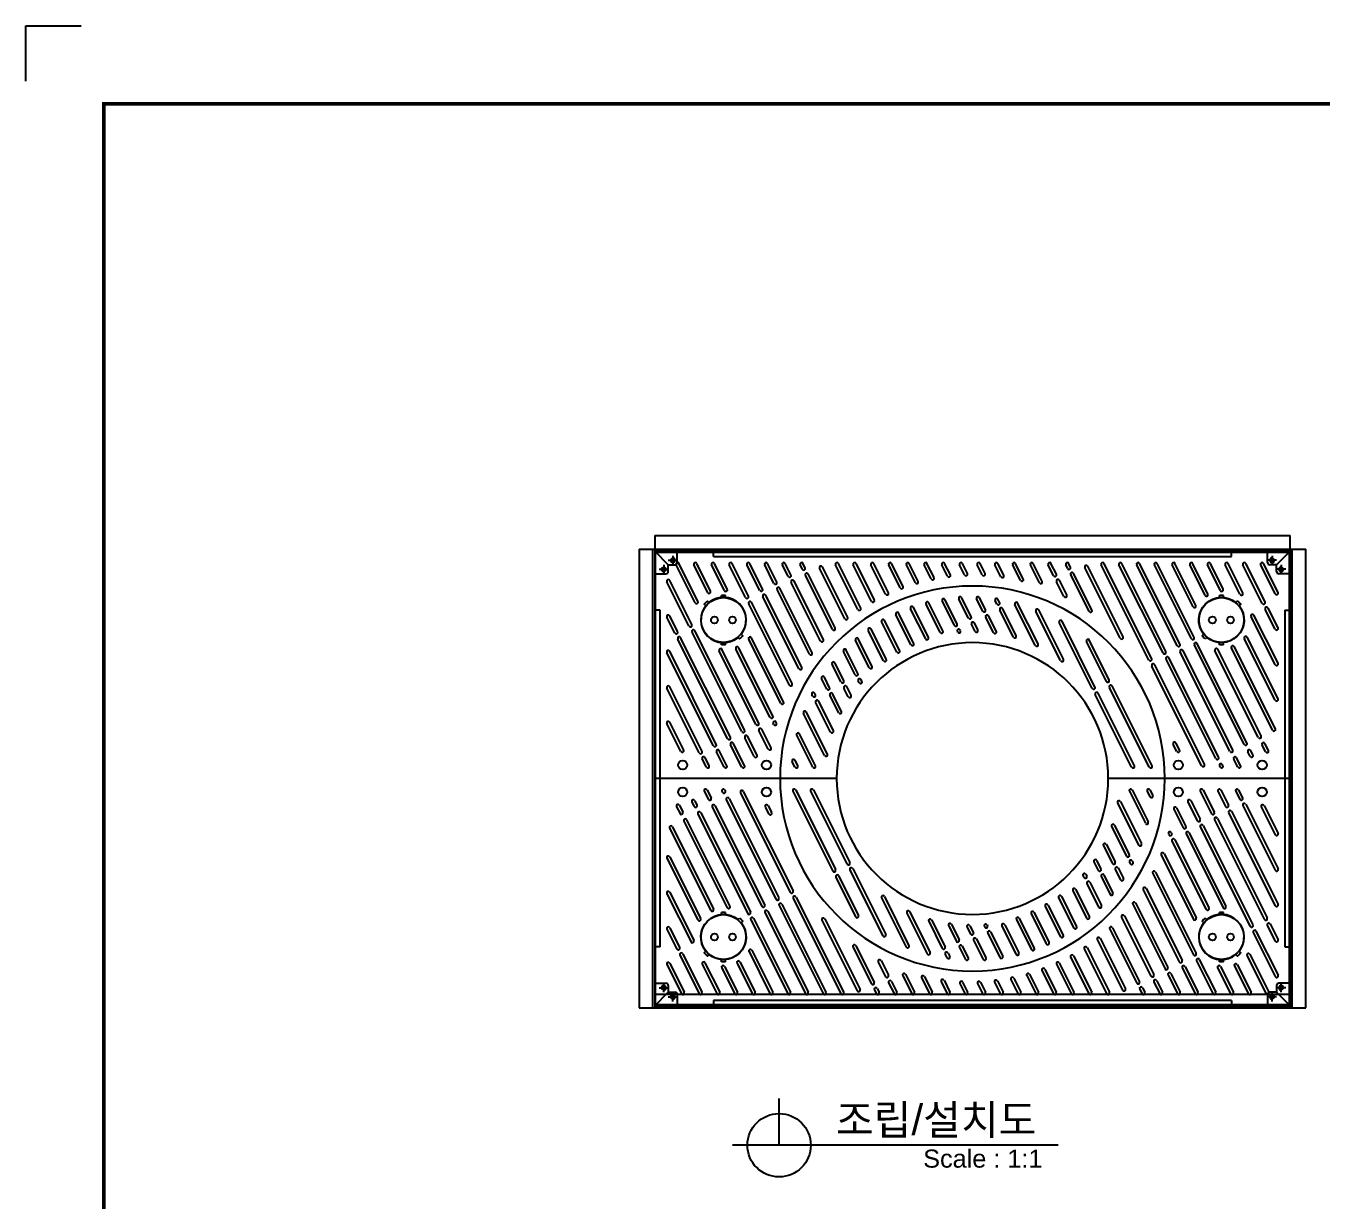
# Model space of a CAD drawing. Header units: millimetres. Extents: x 28463 to 35694, y -43327 to -38213.
# Drawn here: x 28463 to 31324, y -40806 to -38213 of the extents above; entities that cross this region are included whole.
import ezdxf
from ezdxf.enums import TextEntityAlignment as Align

# ---------------------------------------------------------------- set-up
doc = ezdxf.new("R2010")
doc.units = ezdxf.units.MM
for name, color, linetype in [('LAYOUT', 7, 'Continuous'), ('TEXT', 7, 'Continuous'), ('압연강', 40, 'Continuous')]:
    doc.layers.add(name, color=color, linetype=linetype)
doc.styles.get("Standard").update_dxf_attribs({"font": 'arial.ttf'})

# ---------------------------------------------------------------- blocks, each defined once
blk = doc.blocks.new('A$C2E731E15')
at = {"color": 1}
for p, q in [((-10, 0), (10, 0)), ((0, -10), (0, 10))]:
    blk.add_line(p, q, dxfattribs=at)
blk.add_circle((0, 0), 4.5)
at = {"color": 4}
blk.add_arc((0, 0), 5, 270, 180, dxfattribs=at)

msp = doc.modelspace()

# ---------------------------------------------------------------- linework, layer by layer
for p, q in [((28462.9, -38213.2), (28584.7, -38213.2)), ((28462.9, -38334.9), (28462.9, -38213.2)), ((29851.9, -39338.5), (29851.9, -40381.5)), ((29851.9, -39338.5), (31255.9, -39338.5)), ((31255.9, -40381.5), (31255.9, -39338.5)), ((29817.4, -39368.5), (29817.4, -40381.5)), ((29817.4, -39368.5), (31290.4, -39368.5)), ((29847.4, -39368.5), (29847.4, -40381.5)), ((31260.4, -40381.5), (31260.4, -39368.5)), ((31290.4, -40381.5), (31290.4, -39368.5)), ((29851.9, -39373), (31255.9, -39373)), ((29851.9, -39373), (29881.9, -39403)), ((29853.9, -39875), (29853.9, -39375)), ((29853.9, -39375), (31253.9, -39375)), ((29901.9, -39398), (29901.9, -39373)), ((29981.9, -39385), (29981.9, -39373)), ((29981.9, -39385), (31125.9, -39385)), ((31125.9, -39385), (31125.9, -39373)), ((31205.9, -39398), (31205.9, -39373)), ((31255.9, -39373), (31225.9, -39403)), ((31253.9, -39375), (31253.9, -39875)), ((29851.9, -39423), (29876.9, -39423)), ((29881.9, -39418), (29881.9, -39403)), ((29881.9, -39403), (29896.9, -39403)), ((31225.9, -39403), (31210.9, -39403)), ((31225.9, -39418), (31225.9, -39403)), ((31255.9, -39423), (31230.9, -39423)), ((30008.4, -39470.5), (29999.4, -39470.5)), ((29999.4, -39475.7), (29999.4, -39470.5)), ((30008.4, -39475.7), (30008.4, -39470.5)), ((31108.4, -39470.5), (31099.4, -39470.5)), ((31099.4, -39475.7), (31099.4, -39470.5)), ((31108.4, -39475.7), (31108.4, -39470.5)), ((29863.9, -39503), (29851.9, -39503)), ((29863.9, -40247), (29863.9, -39503)), ((31243.9, -39503), (31243.9, -40247)), ((31243.9, -39503), (31255.9, -39503)), ((29999.4, -39579.5), (29999.4, -39574.3)), ((30008.4, -39579.5), (29999.4, -39579.5)), ((30008.4, -39579.5), (30008.4, -39574.3)), ((31099.4, -39579.5), (31099.4, -39574.3)), ((31108.4, -39579.5), (31099.4, -39579.5)), ((31108.4, -39579.5), (31108.4, -39574.3)), ((30253.9, -39875), (29853.9, -39875)), ((29853.9, -40375), (29853.9, -39875)), ((31253.9, -39875), (30853.9, -39875)), ((31253.9, -39875), (31253.9, -40375)), ((30008.4, -40170.5), (29999.4, -40170.5)), ((29999.4, -40175.7), (29999.4, -40170.5)), ((30008.4, -40175.7), (30008.4, -40170.5)), ((31108.4, -40170.5), (31099.4, -40170.5)), ((31099.4, -40175.7), (31099.4, -40170.5)), ((31108.4, -40175.7), (31108.4, -40170.5)), ((29863.9, -40247), (29851.9, -40247)), ((31243.9, -40247), (31255.9, -40247)), ((29999.4, -40279.5), (29999.4, -40274.3)), ((30008.4, -40279.5), (29999.4, -40279.5)), ((30008.4, -40279.5), (30008.4, -40274.3)), ((31099.4, -40279.5), (31099.4, -40274.3)), ((31108.4, -40279.5), (31099.4, -40279.5)), ((31108.4, -40279.5), (31108.4, -40274.3)), ((29851.9, -40327), (29876.9, -40327)), ((29881.9, -40332), (29881.9, -40347)), ((31225.9, -40332), (31225.9, -40347)), ((31255.9, -40327), (31230.9, -40327)), ((29851.9, -40377), (29881.9, -40347)), ((29851.9, -40351.5), (31255.9, -40351.5)), ((29881.9, -40347), (29896.9, -40347)), ((29901.9, -40352), (29901.9, -40377)), ((31125.9, -40365), (29981.9, -40365)), ((29981.9, -40365), (29981.9, -40377)), ((31125.9, -40365), (31125.9, -40377)), ((31205.9, -40352), (31205.9, -40377)), ((31225.9, -40347), (31210.9, -40347)), ((31255.9, -40377), (31225.9, -40347)), ((29817.4, -40381.5), (31290.4, -40381.5)), ((29851.9, -40377), (31255.9, -40377)), ((31253.9, -40375), (29853.9, -40375)), ((30126.8, -40684.7), (30126.8, -40581.5)), ((30743.2, -40684.7), (30023.6, -40684.7))]:
    msp.add_line(p, q)
for points in [[(30039.5, -39566.9, 0.045549), (30046.5, -39559.7), (30043, -39556.2, 0.904534), (29971.9, -39486.6), (29968.3, -39483.1, 0.045549), (29961.3, -39490.2), (29964.9, -39493.7, 0.904534), (30036, -39563.4)], [(31068.3, -39566.9, -0.045549), (31061.3, -39559.7), (31064.9, -39556.2, -0.904534), (31136, -39486.6), (31139.5, -39483.1, -0.045549), (31146.5, -39490.2), (31143, -39493.7, -0.904534), (31071.9, -39563.4)], [(30039.5, -40183.1, -0.045549), (30046.5, -40190.2), (30043, -40193.7, -0.904534), (29971.9, -40263.4), (29968.3, -40266.9, -0.045549), (29961.3, -40259.7), (29964.9, -40256.2, -0.904534), (30036, -40186.6)], [(31068.3, -40183.1, 0.045549), (31061.3, -40190.2), (31064.9, -40193.7, 0.904534), (31136, -40263.4), (31139.5, -40266.9, 0.045549), (31146.5, -40259.7), (31143, -40256.2, 0.904534), (31071.9, -40186.6)]]:
    msp.add_lwpolyline(points, format="xyb", close=True)
for centre, radius in [((30003.9, -39525), 49.5), ((31103.9, -39525), 49.5), ((29983.9, -39525), 7.5), ((30023.9, -39525), 7.5), ((31083.9, -39525), 7.5), ((31123.9, -39525), 7.5), ((29913.9, -39845), 10), ((30098.9, -39845), 10), ((31008.9, -39845), 10), ((31193.9, -39845), 10), ((29913.9, -39905), 10), ((30098.9, -39905), 10), ((31008.9, -39905), 10), ((31193.9, -39905), 10), ((30003.9, -40225), 49.5), ((31103.9, -40225), 49.5), ((29983.9, -40225), 7.5), ((30023.9, -40225), 7.5), ((31083.9, -40225), 7.5), ((31123.9, -40225), 7.5), ((30126.8, -40684.7), 70)]:
    msp.add_circle(centre, radius)
for centre, radius, start, end in [((29896.9, -39398), 5, 270, 0), ((31210.9, -39398), 5, 180, 270), ((29876.9, -39418), 5, 270, 0), ((31230.9, -39418), 5, 180, 270), ((30553.9, -39875), 425, 0, 180), ((30553.9, -39875), 300, 0, 180), ((30553.9, -39875), 425, 180, 0), ((30553.9, -39875), 300, 180, 0), ((29876.9, -40332), 5, 0, 90), ((31230.9, -40332), 5, 90, 180), ((29896.9, -40352), 5, 0, 90), ((31210.9, -40352), 5, 90, 180)]:
    msp.add_arc(centre, radius, start, end)
at = {"layer": 'LAYOUT', "const_width": 8.61}
msp.add_lwpolyline([(28635.1, -43154.7), (35522.2, -43154.7), (35522.2, -38385.3), (28635.1, -38385.3)], close=True, dxfattribs=at)
at = {"layer": '압연강'}
for p, q in [((29941.1, -39486.8), (29899.3, -39403.1)), ((29947.4, -39483.7), (29905.5, -39400)), ((29969, -39464.3), (29938.4, -39403.1)), ((29975.3, -39461.2), (29944.7, -39400)), ((30006, -39460), (29977.5, -39403.1)), ((30012.3, -39456.9), (29983.8, -39400)), ((30052.9, -39475.5), (30016.7, -39403.1)), ((30059.1, -39472.4), (30022.9, -39400)), ((30084.2, -39459.9), (30055.8, -39403.1)), ((30090.4, -39456.7), (30062.1, -39400)), ((30115.5, -39444.2), (30094.9, -39403.1)), ((30121.7, -39441.1), (30101.2, -39400)), ((30146.8, -39428.6), (30134.1, -39403.1)), ((30153, -39425.4), (30140.3, -39400)), ((30178.1, -39412.8), (30173.2, -39403.1)), ((30184.3, -39409.7), (30179.5, -39400)), ((30244.4, -39545.6), (30184.8, -39426.3)), ((30250.7, -39542.5), (30191.1, -39423.2)), ((30272, -39522.4), (30216.1, -39410.7)), ((30278.3, -39519.3), (30222.4, -39407.5)), ((30300.8, -39501.9), (30251.5, -39403.1)), ((30307.1, -39498.7), (30257.7, -39400)), ((30330.9, -39483.8), (30290.6, -39403.1)), ((30337.2, -39480.6), (30296.9, -39400)), ((30362.1, -39467.9), (30329.7, -39403.1)), ((30368.4, -39464.8), (30336, -39400)), ((30394.4, -39454.2), (30368.9, -39403.1)), ((30400.7, -39451.1), (30375.1, -39400)), ((30427.9, -39443), (30408, -39403.1)), ((30434.2, -39439.9), (30414.2, -39400)), ((30462.7, -39434.3), (30447.1, -39403.1)), ((30469, -39431.2), (30453.4, -39400)), ((30498.9, -39428.4), (30486.2, -39403.1)), ((30505.1, -39425.2), (30492.5, -39400)), ((30536.5, -39425.3), (30525.4, -39403.1)), ((30542.7, -39422.2), (30531.6, -39400)), ((30575.7, -39425.5), (30564.5, -39403.1)), ((30582, -39422.4), (30570.8, -39400)), ((30616.8, -39429.4), (30603.6, -39403.1)), ((30623, -39426.3), (30609.9, -39400)), ((30660.1, -39437.7), (30642.8, -39403.1)), ((30666.3, -39434.5), (30649, -39400)), ((30701.7, -39442.7), (30681.9, -39403.1)), ((30708, -39439.6), (30688.2, -39400)), ((30733, -39427.1), (30721, -39403.1)), ((30739.3, -39423.9), (30727.3, -39400)), ((30764.3, -39411.4), (30760.2, -39403.1)), ((30770.6, -39408.3), (30766.4, -39400)), ((30811.7, -39506.1), (30771, -39424.8)), ((30817.9, -39503), (30777.3, -39421.7)), ((30880.4, -39565.2), (30802.3, -39409.2)), ((30886.6, -39562.1), (30808.6, -39406)), ((30943.6, -39613.4), (30838.4, -39403.1)), ((30949.8, -39610.3), (30844.7, -39400)), ((30974.9, -39597.7), (30877.6, -39403.1)), ((30981.1, -39594.6), (30883.8, -39400)), ((31006.2, -39582.1), (30916.7, -39403.1)), ((31012.4, -39579), (30922.9, -39400)), ((31037.5, -39566.4), (30955.8, -39403.1)), ((31043.7, -39563.3), (30962.1, -39400)), ((31041.3, -39495.8), (30995, -39403.1)), ((31047.5, -39492.6), (31001.2, -39400)), ((31067.7, -39470.4), (31034.1, -39403.1)), ((31074, -39467.3), (31040.3, -39400)), ((31101.7, -39460), (31073.2, -39403.1)), ((31107.9, -39456.9), (31079.5, -39400)), ((31144.9, -39468.2), (31112.3, -39403.1)), ((31151.2, -39465.1), (31118.6, -39400)), ((31194, -39488.2), (31151.5, -39403.1)), ((31200.3, -39485), (31157.7, -39400)), ((31222.7, -39467.2), (31190.6, -39403.1)), ((31228.9, -39464.1), (31196.9, -39400)), ((29927.6, -39538.1), (29878.9, -39440.7)), ((29933.9, -39535), (29885.2, -39437.5)), ((30199.8, -39597.3), (30128.4, -39454.5)), ((30218.3, -39571.5), (30153.5, -39442)), ((30224.5, -39568.4), (30159.8, -39438.8)), ((30755.9, -39472.9), (30739.7, -39440.5)), ((30762.2, -39469.7), (30746, -39437.3)), ((30170.5, -39632.6), (30090.9, -39473.3)), ((30176.8, -39629.5), (30097.1, -39470.1)), ((30193.6, -39600.4), (30122.2, -39457.6)), ((30513.9, -39536.6), (30486.9, -39482.8)), ((30520.1, -39533.5), (30493.2, -39479.6)), ((30545.2, -39521), (30524.1, -39478.8)), ((30551.4, -39517.8), (30530.4, -39475.7)), ((30576.5, -39505.3), (30563, -39478.4)), ((30582.7, -39502.2), (30569.3, -39475.3)), ((30607.8, -39489.7), (30604, -39482.1)), ((30614, -39486.5), (30610.3, -39479)), ((30149.4, -39668.6), (30059.6, -39488.9)), ((30155.7, -39665.5), (30065.8, -39485.8)), ((30418, -39579.8), (30384.6, -39512.9)), ((30424.3, -39576.6), (30390.9, -39509.7)), ((30450.7, -39566.8), (30417.3, -39500)), ((30457, -39563.7), (30423.5, -39496.8)), ((30482.6, -39552.3), (30451.4, -39489.9)), ((30488.8, -39549.2), (30457.6, -39486.8)), ((30644.4, -39562.8), (30614.5, -39503.1)), ((30650.6, -39559.7), (30620.8, -39500)), ((30692.6, -39581.1), (30647.5, -39490.8)), ((30698.9, -39577.9), (30653.7, -39487.6)), ((30748.6, -39614.7), (30694.2, -39505.9)), ((30754.8, -39611.6), (30700.4, -39502.8)), ((31222.7, -39545.5), (31200.7, -39501.6)), ((31228.9, -39542.4), (31207, -39498.5)), ((29896.3, -39553.8), (29878.9, -39518.9)), ((29902.6, -39550.6), (29885.2, -39515.8)), ((30386.9, -39595.7), (30353.3, -39528.5)), ((30393.1, -39592.5), (30359.6, -39525.4)), ((30559.7, -39550), (30551.9, -39534.4)), ((30566, -39546.9), (30558.1, -39531.3)), ((30600.5, -39553.3), (30583.2, -39518.7)), ((30606.7, -39550.2), (30589.4, -39515.6)), ((30818.3, -39676), (30745.6, -39530.5)), ((30824.6, -39672.9), (30751.9, -39527.4)), ((31222.7, -39623.8), (31169.4, -39517.2)), ((31228.9, -39620.6), (31175.7, -39514.1)), ((30013, -39787.1), (29903.1, -39567.2)), ((30019.3, -39783.9), (29909.3, -39564.1)), ((30044.3, -39771.4), (29934.4, -39551.5)), ((30050.6, -39768.3), (29940.6, -39548.4)), ((30130.6, -39709.2), (30059.7, -39567.3)), ((30136.8, -39706.1), (30065.9, -39564.2)), ((30326, -39630.5), (30295.6, -39569.6)), ((30332.3, -39627.4), (30301.8, -39566.5)), ((30357.3, -39614.9), (30323.8, -39547.8)), ((30363.6, -39611.8), (30330.1, -39544.7)), ((30521.4, -39551.6), (30520.6, -39550)), ((30527.6, -39548.5), (30526.8, -39546.9)), ((30855.9, -39657.2), (30812, -39569.4)), ((31222.7, -39702), (31154.5, -39565.8)), ((31228.9, -39698.9), (31160.8, -39562.6)), ((29981.7, -39802.7), (29878.9, -39597.2)), ((29987.9, -39799.6), (29885.2, -39594.1)), ((30075.6, -39755.8), (29994.2, -39593)), ((30081.9, -39752.6), (30000.5, -39589.9)), ((30106.9, -39740.1), (30031.5, -39589.2)), ((30113.2, -39737), (30037.7, -39586.1)), ((30294.7, -39646.2), (30268.8, -39594.4)), ((30301, -39643.1), (30275.1, -39591.3)), ((30849.7, -39660.4), (30805.7, -39572.5)), ((31122.8, -39815.4), (31012.9, -39595.5)), ((31129.1, -39812.3), (31019.1, -39592.4)), ((31154.1, -39799.7), (31044.2, -39579.9)), ((31160.4, -39796.6), (31050.4, -39576.7)), ((31185.4, -39784.1), (31089.7, -39592.6)), ((31191.7, -39780.9), (31096, -39589.5)), ((31216.7, -39768.4), (31125.9, -39586.7)), ((31223, -39765.3), (31132.1, -39583.6)), ((30263.4, -39661.8), (30243.7, -39622.4)), ((30269.7, -39658.7), (30250, -39619.3)), ((31060.2, -39846.7), (30950.3, -39626.8)), ((31066.5, -39843.6), (30956.5, -39623.7)), ((31091.5, -39831), (30981.6, -39611.2)), ((31097.8, -39827.9), (30987.8, -39608)), ((30232.1, -39677.5), (30220.4, -39654.1)), ((30238.4, -39674.4), (30226.7, -39651)), ((29950.4, -39818.4), (29878.9, -39675.5)), ((29956.6, -39815.2), (29885.2, -39672.3)), ((30279.6, -39694.3), (30270.1, -39675.3)), ((30285.9, -39691.2), (30276.4, -39672.1)), ((30303.5, -39663.7), (30301.4, -39659.6)), ((30309.7, -39660.5), (30307.7, -39656.5)), ((30944.5, -39850), (30856.4, -39673.8)), ((30950.7, -39846.9), (30862.6, -39670.6)), ((30200.8, -39693.2), (30199.3, -39690)), ((30207.1, -39690), (30205.5, -39686.9)), ((30240.4, -39772.3), (30207.5, -39706.6)), ((30246.6, -39769.1), (30213.8, -39703.4)), ((30258.4, -39730), (30238.8, -39690.9)), ((30264.6, -39726.9), (30245.1, -39687.8)), ((30905.3, -39850), (30825.1, -39689.4)), ((30911.6, -39846.9), (30831.3, -39686.3)), ((30227.2, -39824.1), (30180.7, -39731.1)), ((30233.4, -39821), (30186.9, -39728)), ((29909.7, -39815.3), (29878.9, -39753.7)), ((29916, -39812.2), (29885.2, -39750.6)), ((30102.8, -39810.2), (30082.3, -39769.2)), ((30109.1, -39807.1), (30088.6, -39766)), ((30114.7, -39755.6), (30113.6, -39753.5)), ((30120.9, -39752.5), (30119.9, -39750.4)), ((30050.7, -39846.9), (30026, -39797.4)), ((30071.8, -39826.5), (30051, -39784.8)), ((30078.1, -39823.4), (30057.3, -39781.7)), ((30201, -39850), (30165.6, -39779.2)), ((30207.2, -39846.9), (30171.8, -39776)), ((31011.6, -39812.1), (31003.8, -39796.6)), ((31207.6, -39812.8), (31200, -39797.5)), ((30005.3, -39850), (29988.4, -39816.1)), ((30011.6, -39846.9), (29994.7, -39813)), ((30044.4, -39850), (30019.7, -39800.5)), ((31005.3, -39815.2), (30997.6, -39799.7)), ((31167.3, -39826.1), (31162.4, -39816.3)), ((31173.6, -39823), (31168.7, -39813.1)), ((31201.4, -39815.9), (31193.7, -39800.6)), ((29966.2, -39850), (29957.1, -39831.8)), ((29972.4, -39846.9), (29963.4, -39828.7)), ((30161.8, -39850), (30155.7, -39837.6)), ((30168.1, -39846.9), (30161.9, -39834.5)), ((31101, -39850), (31099.8, -39847.6)), ((31107.3, -39846.9), (31106.1, -39844.5)), ((31140.1, -39850), (31131.1, -39831.9)), ((31146.4, -39846.9), (31137.4, -39828.8)), ((29961.5, -39903.1), (29970.5, -39921.2)), ((29967.7, -39900), (29976.8, -39918)), ((30000.6, -39903.1), (30001.8, -39905.5)), ((30006.9, -39900), (30008.1, -39902.4)), ((30041.4, -39906.4), (30151.3, -40126.3)), ((30047.6, -39903.3), (30157.6, -40123.2)), ((30157.1, -39903.1), (30245.2, -40079.3)), ((30163.4, -39900), (30251.5, -40076.2)), ((30196.3, -39903.1), (30276.5, -40063.7)), ((30202.5, -39900), (30282.8, -40060.6)), ((30900.6, -39903.1), (30936, -39973.9)), ((30906.9, -39900), (30942.3, -39970.8)), ((30939.7, -39903.1), (30945.9, -39915.5)), ((30946, -39900), (30952.2, -39912.3)), ((31057.1, -39903.1), (31081.9, -39952.6)), ((31063.4, -39900), (31088.2, -39949.5)), ((31096.3, -39903.1), (31113.2, -39937)), ((31102.5, -39900), (31119.5, -39933.8)), ((31135.4, -39903.1), (31144.5, -39921.3)), ((31141.7, -39900), (31150.8, -39918.2)), ((29900.2, -39937.2), (29907.9, -39952.5)), ((29906.5, -39934.1), (29914.1, -39949.3)), ((29934.3, -39927), (29939.2, -39936.8)), ((29940.5, -39923.9), (29945.4, -39933.7)), ((29978.8, -39937.7), (30088.7, -40157.6)), ((29985, -39934.6), (30095, -40154.5)), ((30010.1, -39922.1), (30120, -40141.9)), ((30016.3, -39918.9), (30126.3, -40138.8)), ((30096.3, -39937.9), (30104, -39953.4)), ((30102.5, -39934.8), (30110.3, -39950.3)), ((30874.4, -39929), (30920.9, -40022)), ((30880.7, -39925.8), (30927.2, -40018.8)), ((31005, -39939.8), (31025.5, -39980.8)), ((31029.7, -39926.6), (31050.6, -39968.3)), ((31036, -39923.5), (31056.8, -39965.1)), ((31151.2, -39934.7), (31222.7, -40077.6)), ((31157.5, -39931.6), (31228.9, -40074.5)), ((31191.9, -39937.8), (31222.7, -39999.4)), ((31198.1, -39934.7), (31228.9, -39996.3)), ((29916.2, -39969), (30011.9, -40160.5)), ((29922.4, -39965.9), (30018.1, -40157.3)), ((29947.5, -39953.4), (30057.4, -40173.2)), ((29953.7, -39950.2), (30063.7, -40170.1)), ((30998.8, -39942.9), (31019.3, -39983.9)), ((31088.6, -39966), (31198.5, -40185.9)), ((31094.9, -39962.9), (31204.8, -40182.8)), ((31119.9, -39950.4), (31222.7, -40155.9)), ((31126.2, -39947.3), (31228.9, -40152.8)), ((29884.9, -39984.7), (29975.7, -40166.4)), ((29891.1, -39981.5), (29982, -40163.3)), ((30861.2, -39980.8), (30894.1, -40046.5)), ((30867.5, -39977.7), (30900.3, -40043.4)), ((30986.9, -39997.5), (30988, -39999.6)), ((30993.2, -39994.4), (30994.2, -39996.4)), ((31026, -39997.3), (31107.4, -40160.1)), ((31032.2, -39994.2), (31113.6, -40156.9)), ((31057.3, -39981.7), (31167.2, -40201.6)), ((31063.6, -39978.6), (31173.5, -40198.4)), ((30843.2, -40023.1), (30862.8, -40062.2)), ((30849.5, -40020), (30869, -40059.1)), ((30994.7, -40013), (31070.1, -40163.9)), ((31000.9, -40009.9), (31076.4, -40160.7)), ((29878.9, -40051.1), (29947, -40187.3)), ((29885.2, -40048), (29953.3, -40184.2)), ((30828.2, -40055.7), (30837.7, -40074.7)), ((30971, -40043.9), (31041.9, -40185.8)), ((30977.3, -40040.8), (31048.2, -40182.6)), ((30283.2, -40077.1), (30356, -40222.6)), ((30289.5, -40074), (30362.2, -40219.4)), ((30821.9, -40058.8), (30831.4, -40077.8)), ((30869.5, -40075.6), (30881.2, -40099)), ((30875.7, -40072.5), (30887.4, -40095.9)), ((30900.8, -40060), (30902.3, -40063.1)), ((30907, -40056.8), (30908.6, -40059.9)), ((30952.2, -40084.5), (31042, -40264.2)), ((30958.4, -40081.4), (31048.3, -40261)), ((30251.9, -40092.8), (30295.9, -40180.6)), ((30258.2, -40089.6), (30302.1, -40177.5)), ((30798.1, -40089.4), (30800.1, -40093.5)), ((30804.4, -40086.3), (30806.4, -40090.4)), ((30806.9, -40106.9), (30832.7, -40158.7)), ((30813.1, -40103.8), (30839, -40155.6)), ((30838.2, -40091.3), (30857.9, -40130.7)), ((30844.4, -40088.1), (30864.1, -40127.5)), ((29878.9, -40129.3), (29932.2, -40235.9)), ((29885.2, -40126.2), (29938.4, -40232.7)), ((30158, -40139.7), (30263.2, -40350)), ((30164.3, -40136.6), (30269.4, -40346.9)), ((30353, -40138.4), (30407.4, -40247.2)), ((30359.3, -40135.2), (30413.7, -40244.1)), ((30744.2, -40138.2), (30777.8, -40205.3)), ((30750.5, -40135.1), (30784, -40202.2)), ((30775.5, -40122.6), (30806, -40183.5)), ((30781.8, -40119.4), (30812.3, -40180.4)), ((30931, -40120.5), (31010.7, -40279.8)), ((30937.3, -40117.4), (31017, -40276.7)), ((30095.4, -40171), (30184.9, -40350)), ((30101.7, -40167.9), (30191.2, -40346.9)), ((30126.7, -40155.4), (30224, -40350)), ((30133, -40152.2), (30230.3, -40346.9)), ((30415.2, -40168.9), (30460.4, -40259.2)), ((30689.8, -40170.2), (30723.3, -40237.1)), ((30714.7, -40157.4), (30748.3, -40224.6)), ((30721, -40154.3), (30754.6, -40221.5)), ((30908, -40152.7), (30979.4, -40295.5)), ((30914.3, -40149.6), (30985.7, -40292.3)), ((30064.1, -40186.7), (30145.8, -40350)), ((30070.4, -40183.5), (30152, -40346.9)), ((30221.2, -40187.9), (30299.3, -40343.9)), ((30227.5, -40184.7), (30305.5, -40340.8)), ((30409, -40172), (30454.1, -40262.3)), ((30457.2, -40190.3), (30487.1, -40250)), ((30463.5, -40187.2), (30493.4, -40246.9)), ((30507.4, -40196.6), (30524.7, -40231.2)), ((30586.5, -40198.4), (30587.3, -40199.9)), ((30625.3, -40197.7), (30656.5, -40260.1)), ((30650.9, -40186.3), (30684.3, -40253.1)), ((30657.1, -40183.2), (30690.6, -40250)), ((30683.5, -40173.3), (30717, -40240.2)), ((30883.3, -40181.6), (30948.1, -40311.1)), ((30889.6, -40178.4), (30954.4, -40308)), ((31205.2, -40199.3), (31222.7, -40234.2)), ((31211.5, -40196.2), (31228.9, -40231)), ((29878.9, -40207.6), (29900.9, -40251.5)), ((29885.2, -40204.5), (29907.1, -40248.4)), ((30501.1, -40199.8), (30518.4, -40234.4)), ((30541.9, -40203.1), (30549.7, -40218.7)), ((30548.1, -40199.9), (30556, -40215.6)), ((30580.2, -40201.5), (30581, -40203.1)), ((30587.7, -40216.5), (30614.7, -40270.3)), ((30594, -40213.3), (30620.9, -40267.2)), ((30619, -40200.8), (30650.2, -40263.2)), ((30835.9, -40227.5), (30891.7, -40339.3)), ((30857.1, -40207.5), (30916.8, -40326.8)), ((30863.4, -40204.4), (30923.1, -40323.7)), ((31173.9, -40215), (31222.7, -40312.4)), ((31180.2, -40211.8), (31228.9, -40309.3)), ((30066.6, -40254.2), (30112.9, -40346.9)), ((30289.9, -40247), (30330.6, -40328.3)), ((30296.2, -40243.9), (30336.8, -40325.1)), ((30525.1, -40247.8), (30538.6, -40274.7)), ((30531.4, -40244.6), (30544.8, -40271.6)), ((30556.4, -40232.1), (30577.5, -40274.3)), ((30562.7, -40229), (30583.8, -40271.2)), ((30800.8, -40251.2), (30850.1, -40350)), ((30807, -40248.1), (30856.4, -40346.9)), ((30829.6, -40230.7), (30885.5, -40342.4)), ((29885.2, -40282.7), (29917.2, -40346.9)), ((29907.6, -40264.9), (29950.1, -40350)), ((29913.8, -40261.8), (29956.4, -40346.9)), ((29956.7, -40284.9), (29989.2, -40350)), ((29962.9, -40281.7), (29995.5, -40346.9)), ((30033.9, -40282.7), (30067.5, -40350)), ((30040.1, -40279.6), (30073.8, -40346.9)), ((30060.3, -40257.3), (30106.6, -40350)), ((30345.7, -40280.2), (30361.9, -40312.6)), ((30351.9, -40277.1), (30368.1, -40309.5)), ((30493.8, -40263.4), (30497.6, -40271)), ((30500.1, -40260.3), (30503.8, -40267.9)), ((30739.5, -40285.2), (30771.9, -40350)), ((30745.7, -40282.1), (30778.1, -40346.9)), ((30770.7, -40269.3), (30811, -40350)), ((30776.9, -40266.2), (30817.3, -40346.9)), ((31048.7, -40277.6), (31084.9, -40350)), ((31055, -40274.5), (31091.2, -40346.9)), ((31160.5, -40266.3), (31202.3, -40350)), ((31166.7, -40263.1), (31208.6, -40346.9)), ((29878.9, -40285.9), (29911, -40350)), ((29999.9, -40293.1), (30028.4, -40350)), ((30006.2, -40289.9), (30034.6, -40346.9)), ((30399.9, -40310.4), (30419.7, -40350)), ((30406.1, -40307.3), (30425.9, -40346.9)), ((30447.8, -40312.3), (30465.1, -40346.9)), ((30673.7, -40310.1), (30693.6, -40350)), ((30679.9, -40307), (30699.9, -40346.9)), ((30707.2, -40298.9), (30732.7, -40350)), ((30713.5, -40295.8), (30739, -40346.9)), ((30986.1, -40308.9), (31006.7, -40350)), ((30992.4, -40305.8), (31012.9, -40346.9)), ((31017.4, -40293.2), (31045.8, -40350)), ((31023.7, -40290.1), (31052, -40346.9)), ((31095.6, -40293.1), (31124, -40350)), ((31101.9, -40290), (31130.3, -40346.9)), ((31132.6, -40288.8), (31163.2, -40350)), ((31138.8, -40285.7), (31169.4, -40346.9)), ((30337.3, -40341.7), (30341.4, -40350)), ((30343.5, -40338.6), (30347.7, -40346.9)), ((30368.6, -40326), (30380.6, -40350)), ((30374.8, -40322.9), (30386.8, -40346.9)), ((30441.5, -40315.4), (30458.8, -40350)), ((30484.8, -40323.7), (30497.9, -40350)), ((30491.1, -40320.6), (30504.2, -40346.9)), ((30525.9, -40327.6), (30537.1, -40350)), ((30532.1, -40324.5), (30543.3, -40346.9)), ((30565.1, -40327.8), (30576.2, -40350)), ((30571.4, -40324.6), (30582.5, -40346.9)), ((30602.7, -40324.7), (30615.3, -40350)), ((30609, -40321.6), (30621.6, -40346.9)), ((30638.9, -40318.8), (30654.5, -40350)), ((30645.1, -40315.6), (30660.7, -40346.9)), ((30923.5, -40340.3), (30928.4, -40350)), ((30929.8, -40337.1), (30934.7, -40346.9)), ((30954.8, -40324.5), (30967.5, -40350)), ((30961.1, -40321.4), (30973.8, -40346.9))]:
    msp.add_line(p, q, dxfattribs=at)
for centre, start, end in [((29902.4, -39401.6), 26.5651, 206.5651), ((29941.5, -39401.6), 26.5651, 206.5651), ((29980.7, -39401.6), 26.5651, 206.5651), ((30019.8, -39401.6), 26.5651, 206.5651), ((30058.9, -39401.6), 26.5651, 206.5651), ((30098.1, -39401.6), 26.5651, 206.5651), ((30137.2, -39401.6), 26.5651, 206.5651), ((30176.3, -39401.6), 26.5651, 206.5651), ((30254.6, -39401.6), 26.5651, 206.5651), ((30293.7, -39401.6), 26.5651, 206.5651), ((30332.9, -39401.6), 26.5651, 206.5651), ((30372, -39401.6), 26.5651, 206.5651), ((30411.1, -39401.6), 26.5651, 206.5651), ((30450.2, -39401.6), 26.5651, 206.5651), ((30489.4, -39401.6), 26.5651, 206.5651), ((30528.5, -39401.6), 26.5651, 206.5651), ((30567.6, -39401.6), 26.5651, 206.5651), ((30606.8, -39401.6), 26.5651, 206.5651), ((30645.9, -39401.6), 26.5651, 206.5651), ((30685, -39401.6), 26.5651, 206.5651), ((30724.2, -39401.6), 26.5651, 206.5651), ((30763.3, -39401.6), 26.5651, 206.5651), ((30841.6, -39401.6), 26.5651, 206.5651), ((30880.7, -39401.6), 26.5651, 206.5651), ((30919.8, -39401.6), 26.5651, 206.5651), ((30959, -39401.6), 26.5651, 206.5651), ((30998.1, -39401.6), 26.5651, 206.5651), ((31037.2, -39401.6), 26.5651, 206.5651), ((31076.3, -39401.6), 26.5651, 206.5651), ((31115.5, -39401.6), 26.5651, 206.5651), ((31154.6, -39401.6), 26.5651, 206.5651), ((31193.7, -39401.6), 26.5651, 206.5651), ((30149.9, -39427), 206.5651, 26.5651), ((30181.2, -39411.3), 206.5651, 26.5651), ((30187.9, -39424.8), 26.5651, 206.5651), ((30219.2, -39409.1), 26.5651, 206.5651), ((30502, -39426.8), 206.5651, 26.5651), ((30539.6, -39423.8), 206.5651, 26.5651), ((30578.8, -39423.9), 206.5651, 26.5651), ((30619.9, -39427.8), 206.5651, 26.5651), ((30736.1, -39425.5), 206.5651, 26.5651), ((30767.4, -39409.8), 206.5651, 26.5651), ((30774.1, -39423.3), 26.5651, 206.5651), ((30805.5, -39407.6), 26.5651, 206.5651), ((29882.1, -39439.1), 26.5651, 206.5651), ((30118.6, -39442.6), 206.5651, 26.5651), ((30125.3, -39456.1), 26.5651, 206.5651), ((30156.6, -39440.4), 26.5651, 206.5651), ((30397.5, -39452.6), 206.5651, 26.5651), ((30431, -39441.4), 206.5651, 26.5651), ((30465.8, -39432.8), 206.5651, 26.5651), ((30663.2, -39436.1), 206.5651, 26.5651), ((30704.8, -39441.1), 206.5651, 26.5651), ((30742.8, -39438.9), 26.5651, 206.5651), ((29944.3, -39485.3), 206.5651, 26.5651), ((29972.1, -39462.8), 206.5651, 26.5651), ((30009.1, -39458.5), 206.5651, 26.5651), ((30056, -39473.9), 206.5651, 26.5651), ((30062.7, -39487.4), 26.5651, 206.5651), ((30087.3, -39458.3), 206.5651, 26.5651), ((30094, -39471.7), 26.5651, 206.5651), ((30334, -39482.2), 206.5651, 26.5651), ((30365.2, -39466.3), 206.5651, 26.5651), ((30490.1, -39481.2), 26.5651, 206.5651), ((30527.2, -39477.2), 26.5651, 206.5651), ((30566.2, -39476.8), 26.5651, 206.5651), ((30607.1, -39480.5), 26.5651, 206.5651), ((30759, -39471.3), 206.5651, 26.5651), ((31070.9, -39468.9), 206.5651, 26.5651), ((31104.8, -39458.5), 206.5651, 26.5651), ((31148, -39466.7), 206.5651, 26.5651), ((31225.8, -39465.7), 206.5651, 26.5651), ((30304, -39500.3), 206.5651, 26.5651), ((30387.7, -39511.3), 26.5651, 206.5651), ((30420.4, -39498.4), 26.5651, 206.5651), ((30454.5, -39488.3), 26.5651, 206.5651), ((30579.6, -39503.8), 206.5651, 26.5651), ((30610.9, -39488.1), 206.5651, 26.5651), ((30617.6, -39501.5), 26.5651, 206.5651), ((30650.6, -39489.2), 26.5651, 206.5651), ((30697.3, -39504.3), 26.5651, 206.5651), ((30814.8, -39504.5), 206.5651, 26.5651), ((31044.4, -39494.2), 206.5651, 26.5651), ((31172.5, -39515.7), 26.5651, 206.5651), ((31197.1, -39486.6), 206.5651, 26.5651), ((31203.8, -39500), 26.5651, 206.5651), ((29882.1, -39517.4), 26.5651, 206.5651), ((29930.8, -39536.6), 206.5651, 26.5651), ((30275.1, -39520.9), 206.5651, 26.5651), ((30356.4, -39527), 26.5651, 206.5651), ((30517, -39535.1), 206.5651, 26.5651), ((30548.3, -39519.4), 206.5651, 26.5651), ((30555, -39532.8), 26.5651, 206.5651), ((30586.3, -39517.2), 26.5651, 206.5651), ((30748.7, -39529), 26.5651, 206.5651), ((29899.5, -39552.2), 206.5651, 26.5651), ((29906.2, -39565.6), 26.5651, 206.5651), ((29937.5, -39550), 26.5651, 206.5651), ((30062.8, -39565.8), 26.5651, 206.5651), ((30221.4, -39570), 206.5651, 26.5651), ((30247.6, -39544), 206.5651, 26.5651), ((30298.7, -39568), 26.5651, 206.5651), ((30326.9, -39546.2), 26.5651, 206.5651), ((30453.8, -39565.2), 206.5651, 26.5651), ((30485.7, -39550.7), 206.5651, 26.5651), ((30523.7, -39548.5), 26.5651, 206.5651), ((30524.5, -39550.1), 206.5651, 26.5651), ((30562.8, -39548.5), 206.5651, 26.5651), ((30603.6, -39551.8), 206.5651, 26.5651), ((30647.5, -39561.3), 206.5651, 26.5651), ((30808.9, -39570.9), 26.5651, 206.5651), ((30883.5, -39563.7), 206.5651, 26.5651), ((31040.6, -39564.9), 206.5651, 26.5651), ((31157.7, -39564.2), 26.5651, 206.5651), ((31225.8, -39543.9), 206.5651, 26.5651), ((29882.1, -39595.6), 26.5651, 206.5651), ((29997.4, -39591.5), 26.5651, 206.5651), ((30034.6, -39587.7), 26.5651, 206.5651), ((30196.7, -39598.8), 206.5651, 26.5651), ((30272, -39592.8), 26.5651, 206.5651), ((30390, -39594.1), 206.5651, 26.5651), ((30421.2, -39578.2), 206.5651, 26.5651), ((30695.7, -39579.5), 206.5651, 26.5651), ((30978, -39596.2), 206.5651, 26.5651), ((31009.3, -39580.5), 206.5651, 26.5651), ((31016, -39593.9), 26.5651, 206.5651), ((31047.3, -39578.3), 26.5651, 206.5651), ((31092.8, -39591.1), 26.5651, 206.5651), ((31129, -39585.1), 26.5651, 206.5651), ((30246.9, -39620.9), 26.5651, 206.5651), ((30329.2, -39629), 206.5651, 26.5651), ((30360.5, -39613.3), 206.5651, 26.5651), ((30751.7, -39613.2), 206.5651, 26.5651), ((30946.7, -39611.8), 206.5651, 26.5651), ((30953.4, -39625.2), 26.5651, 206.5651), ((30984.7, -39609.6), 26.5651, 206.5651), ((31225.8, -39622.2), 206.5651, 26.5651), ((30173.7, -39631), 206.5651, 26.5651), ((30223.6, -39652.6), 26.5651, 206.5651), ((30297.9, -39644.6), 206.5651, 26.5651), ((30304.6, -39658), 26.5651, 206.5651), ((29882.1, -39673.9), 26.5651, 206.5651), ((30152.5, -39667), 206.5651, 26.5651), ((30235.3, -39675.9), 206.5651, 26.5651), ((30266.6, -39660.3), 206.5651, 26.5651), ((30273.3, -39673.7), 26.5651, 206.5651), ((30306.6, -39662.1), 206.5651, 26.5651), ((30821.5, -39674.4), 206.5651, 26.5651), ((30828.2, -39687.9), 26.5651, 206.5651), ((30852.8, -39658.8), 206.5651, 26.5651), ((30859.5, -39672.2), 26.5651, 206.5651), ((30133.7, -39707.6), 206.5651, 26.5651), ((30202.4, -39688.5), 26.5651, 206.5651), ((30204, -39691.6), 206.5651, 26.5651), ((30210.7, -39705), 26.5651, 206.5651), ((30242, -39689.4), 26.5651, 206.5651), ((30282.8, -39692.7), 206.5651, 26.5651), ((31225.8, -39700.5), 206.5651, 26.5651), ((30110, -39738.5), 206.5651, 26.5651), ((30183.8, -39729.6), 26.5651, 206.5651), ((30261.5, -39728.4), 206.5651, 26.5651), ((29882.1, -39752.2), 26.5651, 206.5651), ((30047.4, -39769.9), 206.5651, 26.5651), ((30078.7, -39754.2), 206.5651, 26.5651), ((30085.4, -39767.6), 26.5651, 206.5651), ((30116.7, -39752), 26.5651, 206.5651), ((30117.8, -39754.1), 206.5651, 26.5651), ((30243.5, -39770.7), 206.5651, 26.5651), ((31219.9, -39766.9), 206.5651, 26.5651), ((30016.1, -39785.5), 206.5651, 26.5651), ((30022.8, -39798.9), 26.5651, 206.5651), ((30054.1, -39783.3), 26.5651, 206.5651), ((30168.7, -39777.6), 26.5651, 206.5651), ((31000.7, -39798.1), 26.5651, 206.5651), ((31157.3, -39798.2), 206.5651, 26.5651), ((31188.6, -39782.5), 206.5651, 26.5651), ((31196.8, -39799.1), 26.5651, 206.5651), ((29912.8, -39813.7), 206.5651, 26.5651), ((29953.5, -39816.8), 206.5651, 26.5651), ((29960.2, -39830.2), 26.5651, 206.5651), ((29984.8, -39801.2), 206.5651, 26.5651), ((29991.5, -39814.6), 26.5651, 206.5651), ((30075, -39825), 206.5651, 26.5651), ((30105.9, -39808.6), 206.5651, 26.5651), ((30230.3, -39822.6), 206.5651, 26.5651), ((31008.5, -39813.6), 206.5651, 26.5651), ((31126, -39813.8), 206.5651, 26.5651), ((31134.2, -39830.4), 26.5651, 206.5651), ((31165.5, -39814.7), 26.5651, 206.5651), ((31170.4, -39824.5), 206.5651, 26.5651), ((31204.5, -39814.4), 206.5651, 26.5651), ((29969.3, -39848.4), 206.5651, 26.5651), ((30008.4, -39848.4), 206.5651, 26.5651), ((30047.6, -39848.4), 206.5651, 26.5651), ((30158.8, -39836.1), 26.5651, 206.5651), ((30165, -39848.4), 206.5651, 26.5651), ((30204.1, -39848.4), 206.5651, 26.5651), ((30908.5, -39848.4), 206.5651, 26.5651), ((30947.6, -39848.4), 206.5651, 26.5651), ((31063.3, -39845.1), 206.5651, 26.5651), ((31094.6, -39829.5), 206.5651, 26.5651), ((31102.9, -39846), 26.5651, 206.5651), ((31104.1, -39848.4), 206.5651, 26.5651), ((31143.3, -39848.4), 206.5651, 26.5651), ((29964.6, -39901.6), 26.5651, 206.5651), ((30003.7, -39901.6), 26.5651, 206.5651), ((30004.9, -39904), 206.5651, 26.5651), ((30044.5, -39904.9), 26.5651, 206.5651), ((30160.3, -39901.6), 26.5651, 206.5651), ((30199.4, -39901.6), 26.5651, 206.5651), ((30903.7, -39901.6), 26.5651, 206.5651), ((30942.9, -39901.6), 26.5651, 206.5651), ((30949, -39913.9), 206.5651, 26.5651), ((31060.3, -39901.6), 26.5651, 206.5651), ((31099.4, -39901.6), 26.5651, 206.5651), ((31138.5, -39901.6), 26.5651, 206.5651), ((29903.4, -39935.6), 26.5651, 206.5651), ((29937.4, -39925.5), 26.5651, 206.5651), ((29942.3, -39935.3), 206.5651, 26.5651), ((29973.6, -39919.6), 206.5651, 26.5651), ((29981.9, -39936.2), 26.5651, 206.5651), ((30013.2, -39920.5), 26.5651, 206.5651), ((30099.4, -39936.3), 26.5651, 206.5651), ((30877.5, -39927.4), 26.5651, 206.5651), ((31001.9, -39941.3), 26.5651, 206.5651), ((31032.9, -39925), 26.5651, 206.5651), ((31116.3, -39935.4), 206.5651, 26.5651), ((31147.6, -39919.7), 206.5651, 26.5651), ((31154.3, -39933.2), 26.5651, 206.5651), ((31195, -39936.3), 26.5651, 206.5651), ((29911, -39950.9), 206.5651, 26.5651), ((29919.3, -39967.5), 26.5651, 206.5651), ((29950.6, -39951.8), 26.5651, 206.5651), ((30107.1, -39951.9), 206.5651, 26.5651), ((30939.1, -39972.4), 206.5651, 26.5651), ((31053.7, -39966.7), 206.5651, 26.5651), ((31085, -39951.1), 206.5651, 26.5651), ((31091.7, -39964.5), 26.5651, 206.5651), ((31123, -39948.8), 26.5651, 206.5651), ((29888, -39983.1), 26.5651, 206.5651), ((30864.3, -39979.3), 26.5651, 206.5651), ((30990.1, -39995.9), 26.5651, 206.5651), ((30991.1, -39998), 206.5651, 26.5651), ((31022.4, -39982.4), 206.5651, 26.5651), ((31029.1, -39995.8), 26.5651, 206.5651), ((31060.4, -39980.1), 26.5651, 206.5651), ((31225.8, -39997.8), 206.5651, 26.5651), ((30846.3, -40021.5), 26.5651, 206.5651), ((30924, -40020.4), 206.5651, 26.5651), ((30997.8, -40011.4), 26.5651, 206.5651), ((29882.1, -40049.5), 26.5651, 206.5651), ((30825.1, -40057.3), 26.5651, 206.5651), ((30897.2, -40045), 206.5651, 26.5651), ((30903.9, -40058.4), 26.5651, 206.5651), ((30974.1, -40042.4), 26.5651, 206.5651), ((30248.4, -40077.8), 206.5651, 26.5651), ((30279.7, -40062.1), 206.5651, 26.5651), ((30286.4, -40075.5), 26.5651, 206.5651), ((30801.3, -40087.9), 26.5651, 206.5651), ((30834.6, -40076.3), 206.5651, 26.5651), ((30865.9, -40060.6), 206.5651, 26.5651), ((30872.6, -40074), 26.5651, 206.5651), ((30905.5, -40061.5), 206.5651, 26.5651), ((30955.3, -40082.9), 26.5651, 206.5651), ((31225.8, -40076.1), 206.5651, 26.5651), ((30255.1, -40091.2), 26.5651, 206.5651), ((30803.3, -40091.9), 206.5651, 26.5651), ((30810, -40105.3), 26.5651, 206.5651), ((30841.3, -40089.7), 26.5651, 206.5651), ((30884.3, -40097.4), 206.5651, 26.5651), ((29882.1, -40127.8), 26.5651, 206.5651), ((30123.1, -40140.4), 206.5651, 26.5651), ((30154.4, -40124.7), 206.5651, 26.5651), ((30161.2, -40138.1), 26.5651, 206.5651), ((30356.1, -40136.8), 26.5651, 206.5651), ((30747.4, -40136.6), 26.5651, 206.5651), ((30778.7, -40121), 26.5651, 206.5651), ((30861, -40129.1), 206.5651, 26.5651), ((30934.2, -40118.9), 26.5651, 206.5651), ((29978.9, -40164.9), 206.5651, 26.5651), ((30015, -40158.9), 206.5651, 26.5651), ((30060.5, -40171.7), 206.5651, 26.5651), ((30091.8, -40156), 206.5651, 26.5651), ((30098.5, -40169.4), 26.5651, 206.5651), ((30129.8, -40153.8), 26.5651, 206.5651), ((30412.1, -40170.5), 26.5651, 206.5651), ((30686.7, -40171.8), 26.5651, 206.5651), ((30717.8, -40155.9), 26.5651, 206.5651), ((30835.9, -40157.1), 206.5651, 26.5651), ((30911.1, -40151.1), 26.5651, 206.5651), ((31073.2, -40162.3), 206.5651, 26.5651), ((31110.5, -40158.5), 206.5651, 26.5651), ((31225.8, -40154.3), 206.5651, 26.5651), ((29950.2, -40185.8), 206.5651, 26.5651), ((30067.2, -40185.1), 26.5651, 206.5651), ((30224.4, -40186.3), 26.5651, 206.5651), ((30299, -40179), 206.5651, 26.5651), ((30460.4, -40188.7), 26.5651, 206.5651), ((30504.2, -40198.2), 26.5651, 206.5651), ((30545, -40201.5), 26.5651, 206.5651), ((30583.4, -40199.9), 26.5651, 206.5651), ((30622.2, -40199.3), 26.5651, 206.5651), ((30654, -40184.7), 26.5651, 206.5651), ((30809.1, -40181.9), 206.5651, 26.5651), ((30886.5, -40180), 26.5651, 206.5651), ((31045.1, -40184.2), 206.5651, 26.5651), ((31170.4, -40200), 206.5651, 26.5651), ((31201.7, -40184.3), 206.5651, 26.5651), ((31208.4, -40197.8), 26.5651, 206.5651), ((29882.1, -40206), 26.5651, 206.5651), ((30359.1, -40221), 206.5651, 26.5651), ((30552.8, -40217.1), 206.5651, 26.5651), ((30559.5, -40230.6), 26.5651, 206.5651), ((30584.1, -40201.5), 206.5651, 26.5651), ((30590.8, -40214.9), 26.5651, 206.5651), ((30751.4, -40223), 206.5651, 26.5651), ((30780.9, -40203.7), 206.5651, 26.5651), ((30832.7, -40229.1), 26.5651, 206.5651), ((30860.3, -40205.9), 26.5651, 206.5651), ((31177.1, -40213.4), 26.5651, 206.5651), ((29904, -40249.9), 206.5651, 26.5651), ((29935.3, -40234.3), 206.5651, 26.5651), ((30063.4, -40255.8), 26.5651, 206.5651), ((30293.1, -40245.4), 26.5651, 206.5651), ((30410.6, -40245.6), 206.5651, 26.5651), ((30490.2, -40248.5), 206.5651, 26.5651), ((30521.5, -40232.8), 206.5651, 26.5651), ((30528.2, -40246.2), 26.5651, 206.5651), ((30687.4, -40251.6), 206.5651, 26.5651), ((30720.1, -40238.7), 206.5651, 26.5651), ((30803.9, -40249.7), 26.5651, 206.5651), ((31225.8, -40232.6), 206.5651, 26.5651), ((29882.1, -40284.3), 26.5651, 206.5651), ((29910.7, -40263.4), 26.5651, 206.5651), ((29959.8, -40283.3), 26.5651, 206.5651), ((30037, -40281.1), 26.5651, 206.5651), ((30348.8, -40278.7), 26.5651, 206.5651), ((30457.3, -40260.8), 206.5651, 26.5651), ((30496.9, -40261.9), 26.5651, 206.5651), ((30500.7, -40269.4), 206.5651, 26.5651), ((30541.7, -40273.1), 206.5651, 26.5651), ((30580.6, -40272.7), 206.5651, 26.5651), ((30617.8, -40268.8), 206.5651, 26.5651), ((30653.4, -40261.7), 206.5651, 26.5651), ((30742.6, -40283.6), 26.5651, 206.5651), ((30773.8, -40267.8), 26.5651, 206.5651), ((31013.8, -40278.3), 206.5651, 26.5651), ((31045.1, -40262.6), 206.5651, 26.5651), ((31051.8, -40276), 26.5651, 206.5651), ((31135.7, -40287.2), 26.5651, 206.5651), ((31163.6, -40264.7), 26.5651, 206.5651), ((30003.1, -40291.5), 26.5651, 206.5651), ((30365, -40311.1), 206.5651, 26.5651), ((30403, -40308.8), 26.5651, 206.5651), ((30444.7, -40313.9), 26.5651, 206.5651), ((30642, -40317.2), 26.5651, 206.5651), ((30676.8, -40308.6), 26.5651, 206.5651), ((30710.3, -40297.3), 26.5651, 206.5651), ((30951.2, -40309.6), 206.5651, 26.5651), ((30982.5, -40293.9), 206.5651, 26.5651), ((30989.2, -40307.3), 26.5651, 206.5651), ((31020.5, -40291.7), 26.5651, 206.5651), ((31098.7, -40291.5), 26.5651, 206.5651), ((31225.8, -40310.9), 206.5651, 26.5651), ((30302.4, -40342.4), 206.5651, 26.5651), ((30333.7, -40326.7), 206.5651, 26.5651), ((30340.4, -40340.1), 26.5651, 206.5651), ((30371.7, -40324.5), 26.5651, 206.5651), ((30487.9, -40322.1), 26.5651, 206.5651), ((30529, -40326), 26.5651, 206.5651), ((30568.2, -40326.2), 26.5651, 206.5651), ((30605.8, -40323.2), 26.5651, 206.5651), ((30888.6, -40340.9), 206.5651, 26.5651), ((30919.9, -40325.2), 206.5651, 26.5651), ((30926.6, -40338.6), 26.5651, 206.5651), ((30957.9, -40323), 26.5651, 206.5651), ((29914.1, -40348.4), 206.5651, 26.5651), ((29953.2, -40348.4), 206.5651, 26.5651), ((29992.4, -40348.4), 206.5651, 26.5651), ((30031.5, -40348.4), 206.5651, 26.5651), ((30070.6, -40348.4), 206.5651, 26.5651), ((30109.8, -40348.4), 206.5651, 26.5651), ((30148.9, -40348.4), 206.5651, 26.5651), ((30188, -40348.4), 206.5651, 26.5651), ((30227.2, -40348.4), 206.5651, 26.5651), ((30266.3, -40348.4), 206.5651, 26.5651), ((30344.6, -40348.4), 206.5651, 26.5651), ((30383.7, -40348.4), 206.5651, 26.5651), ((30422.8, -40348.4), 206.5651, 26.5651), ((30461.9, -40348.4), 206.5651, 26.5651), ((30501.1, -40348.4), 206.5651, 26.5651), ((30540.2, -40348.4), 206.5651, 26.5651), ((30579.3, -40348.4), 206.5651, 26.5651), ((30618.5, -40348.4), 206.5651, 26.5651), ((30657.6, -40348.4), 206.5651, 26.5651), ((30696.7, -40348.4), 206.5651, 26.5651), ((30735.9, -40348.4), 206.5651, 26.5651), ((30775, -40348.4), 206.5651, 26.5651), ((30814.1, -40348.4), 206.5651, 26.5651), ((30853.3, -40348.4), 206.5651, 26.5651), ((30931.5, -40348.4), 206.5651, 26.5651), ((30970.7, -40348.4), 206.5651, 26.5651), ((31009.8, -40348.4), 206.5651, 26.5651), ((31048.9, -40348.4), 206.5651, 26.5651), ((31088, -40348.4), 206.5651, 26.5651), ((31127.2, -40348.4), 206.5651, 26.5651), ((31166.3, -40348.4), 206.5651, 26.5651), ((31205.4, -40348.4), 206.5651, 26.5651)]:
    msp.add_arc(centre, 3.5, start, end, dxfattribs=at)

# ---------------------------------------------------------------- block references
for p, rotation in [((29891.9, -39393), 269.9999999999999), ((31215.9, -39393), 180), ((29871.9, -39413), 269.9999999999999), ((31235.9, -39413), 180), ((31235.9, -40337), 90), ((31215.9, -40357), 90)]:
    msp.add_blockref('A$C2E731E15', p, dxfattribs=dict(rotation=rotation))
for p in [(29871.9, -40337), (29891.9, -40357)]:
    msp.add_blockref('A$C2E731E15', p)

# ---------------------------------------------------------------- texts
at = {"layer": 'TEXT'}
msp.add_text('조립/설치도', height=66.55, dxfattribs=at).set_placement((30473.8, -40661.8), align=Align.CENTER)
msp.add_text('Scale : 1:1', height=39.93, dxfattribs=at).set_placement((30445.1, -40734.2))

doc.saveas('drawing.dxf')
